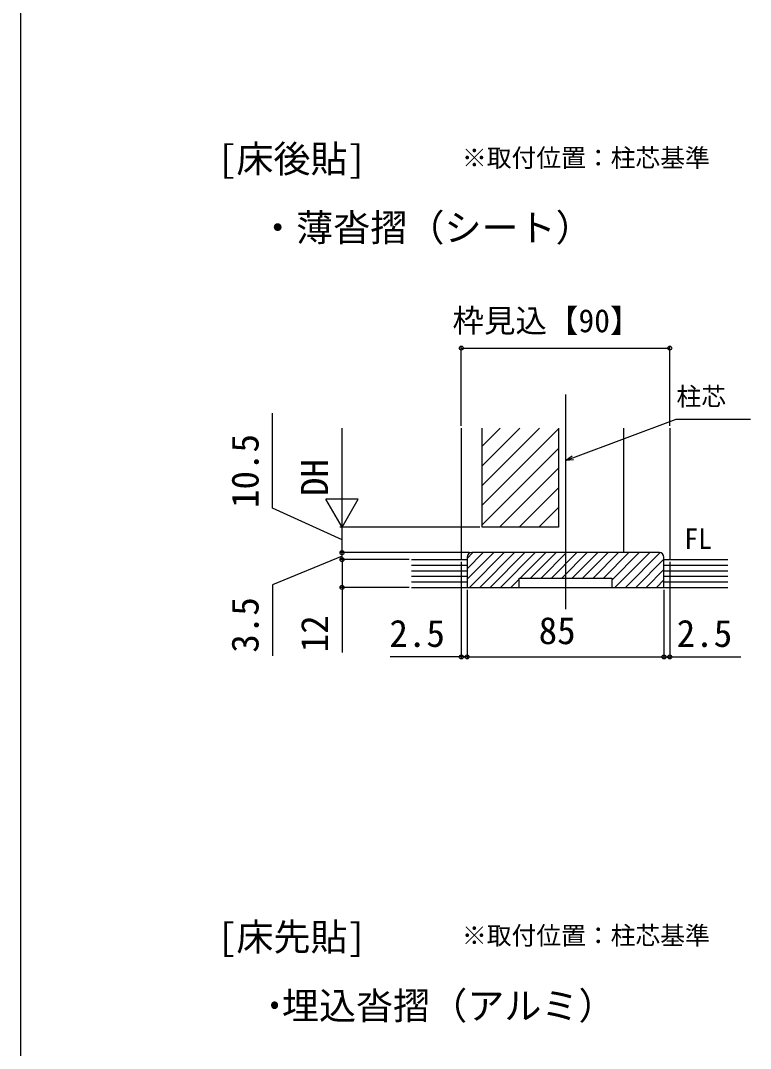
# Model space of a CAD drawing. Units: millimetres, scale not verified. Extents: x -700 to 700, y -1045 to 1039.
# Drawn here: x -699.9 to -384.8, y -97.2 to 346.3 of the extents above; entities that cross this region are included whole.
import ezdxf
from ezdxf.enums import TextEntityAlignment as Align

# ---------------------------------------------------------------- set-up
doc = ezdxf.new("R2010")
doc.units = ezdxf.units.MM
doc.header["$LTSCALE"] = 4
for name, color, linetype in [('0-2_USER1', 3, 'Continuous'), ('0-4_YKK_12', 2, 'Continuous'), ('0-7_YKK_D', 6, 'Continuous'), ('0-8_YKK_ZWAK', 7, 'Continuous'), ('0-9_YSS_K', 3, 'Continuous'), ('0-A_YSS_KE', 3, 'Continuous')]:
    doc.layers.add(name, color=color, linetype=linetype)
doc.styles.add('ＭＳ ゴシック', font='')
doc.styles.get('ＭＳ ゴシック').set_extended_font_data('MS Gothic')

msp = doc.modelspace()

# ---------------------------------------------------------------- linework, layer by layer
at = {"layer": '0-4_YKK_12'}
for p, q in [((-464.64, 184.971), (-464.64, 92.388)), ((-509.64, 170.408), (-509.64, 113.708)), ((-500.643, 162.615), (-492.85, 170.408)), ((-500.643, 154.13), (-484.365, 170.408)), ((-500.643, 145.645), (-475.88, 170.408)), ((-500.643, 137.16), (-467.643, 170.16)), ((-464.641, 170.408), (-464.64, 116.707)), ((-439.641, 170.408), (-439.64, 116.708)), ((-419.64, 170.408), (-419.64, 113.708)), ((-500.643, 128.674), (-467.643, 161.674)), ((-493.124, 127.708), (-467.643, 153.189)), ((-484.639, 127.708), (-467.643, 144.704)), ((-476.153, 127.708), (-467.643, 136.218)), ((-467.668, 127.708), (-467.643, 127.733)), ((-439.641, 116.708), (-464.64, 116.707))]:
    msp.add_line(p, q, dxfattribs=at)
msp.add_lwpolyline([(-467.643, 170.408), (-467.643, 127.708), (-500.643, 127.708), (-500.643, 170.408)], dxfattribs=at)
at = {"layer": '0-7_YKK_D'}
for p, q in [((-509.64, 171.408), (-509.64, 205.971)), ((-509.64, 204.971), (-419.64, 204.971)), ((-419.64, 171.408), (-419.64, 205.971)), ((-561.126, 141.708), (-561.126, 170.408)), ((-561.126, 127.708), (-561.126, 151.956)), ((-561.126, 127.708), (-568.126, 139.832)), ((-554.126, 139.832), (-568.126, 139.832)), ((-561.126, 127.708), (-554.126, 139.832)), ((-501.643, 127.708), (-562.126, 127.708)), ((-537.109, 127.708), (-562.126, 127.708)), ((-561.126, 116.708), (-561.126, 127.708)), ((-561.126, 116.708), (-561.126, 120.108)), ((-506.14, 116.708), (-562.126, 116.708)), ((-506.14, 116.708), (-562.126, 116.708)), ((-561.126, 113.708), (-561.126, 116.708)), ((-561.126, 113.708), (-561.126, 116.708)), ((-532.126, 113.708), (-562.126, 113.708)), ((-532.126, 113.708), (-562.126, 113.708)), ((-561.126, 113.708), (-561.126, 110.308)), ((-509.64, 112.708), (-509.64, 70.708)), ((-419.64, 112.708), (-419.64, 70.708)), ((-532.126, 101.708), (-562.126, 101.708)), ((-507.14, 100.708), (-507.14, 70.708)), ((-507.14, 100.708), (-507.14, 70.708)), ((-422.14, 100.708), (-422.14, 70.708)), ((-422.14, 100.708), (-422.14, 70.708)), ((-507.14, 71.708), (-422.14, 71.708))]:
    msp.add_line(p, q, dxfattribs=at)
for points in [[(-561.126, 122.208), (-591.126, 135.933), (-591.126, 176.933)], [(-464.64, 156.481), (-461.453, 157.666), (-416.875, 174.246), (-384.807, 174.246)], [(-461.135, 156.812), (-464.64, 156.481), (-461.77, 158.52)], [(-561.126, 115.208), (-591.126, 102.864), (-591.126, 72.228)], [(-561.126, 113.708), (-561.126, 101.708), (-561.126, 73.671)], [(-507.14, 71.708), (-509.64, 71.708), (-540.276, 71.708)], [(-422.14, 71.708), (-419.64, 71.708), (-389.003, 71.708)]]:
    msp.add_lwpolyline(points, dxfattribs=at)
for centre in [(-509.64, 204.971), (-419.64, 204.971), (-561.126, 116.708), (-561.126, 116.708), (-561.126, 113.708), (-561.126, 113.708), (-561.126, 101.708), (-509.64, 71.708), (-507.14, 71.708), (-507.14, 71.708), (-422.14, 71.708), (-422.14, 71.708), (-419.64, 71.708)]:
    msp.add_circle(centre, 0.85, dxfattribs=at)
at = {"layer": '0-8_YKK_ZWAK'}
msp.add_line((-699.9, 995.4), (-699.9, -1044.6), dxfattribs=at)
at = {"layer": '0-9_YSS_K'}
for p, q in [((-507.14, 114.206), (-504.62, 116.725)), ((-507.14, 109.716), (-500.13, 116.725)), ((-507.14, 105.226), (-495.64, 116.725)), ((-506.15, 101.725), (-491.15, 116.725)), ((-501.66, 101.725), (-486.66, 116.725)), ((-497.17, 101.725), (-482.17, 116.725)), ((-492.68, 101.725), (-477.68, 116.725)), ((-484.189, 105.725), (-473.189, 116.725)), ((-479.699, 105.725), (-468.699, 116.725)), ((-475.209, 105.725), (-464.209, 116.725)), ((-470.719, 105.725), (-459.719, 116.725)), ((-466.229, 105.725), (-455.229, 116.725)), ((-461.739, 105.725), (-450.739, 116.725)), ((-457.249, 105.725), (-446.249, 116.725)), ((-452.758, 105.725), (-441.758, 116.725)), ((-448.268, 105.725), (-437.268, 116.725)), ((-444.64, 104.864), (-432.778, 116.725)), ((-443.288, 101.725), (-428.288, 116.725)), ((-438.798, 101.725), (-423.823, 116.7)), ((-531.126, 113.708), (-507.14, 113.708)), ((-531.126, 111.308), (-507.14, 111.308)), ((-434.308, 101.725), (-422.14, 113.893)), ((-422.14, 113.708), (-394.565, 113.708)), ((-422.14, 111.308), (-394.565, 111.308)), ((-531.126, 108.908), (-507.14, 108.908)), ((-531.126, 106.508), (-507.14, 106.508)), ((-429.818, 101.725), (-422.14, 109.403)), ((-422.14, 108.908), (-394.565, 108.908)), ((-422.14, 106.508), (-394.565, 106.508)), ((-531.126, 104.108), (-507.14, 104.108)), ((-488.189, 101.725), (-484.64, 105.275)), ((-425.328, 101.725), (-422.14, 104.913)), ((-422.14, 104.108), (-394.565, 104.108)), ((-531.126, 101.708), (-394.565, 101.708))]:
    msp.add_line(p, q, dxfattribs=at)
at = {"layer": '0-A_YSS_KE'}
msp.add_line((-424.14, 116.725), (-505.14, 116.725), dxfattribs=at)
for points in [[(-507.14, 114.725), (-507.14, 101.725), (-497.34, 101.725), (-484.64, 101.725), (-484.64, 105.725)], [(-484.64, 105.725), (-444.64, 105.725), (-444.64, 101.725), (-431.94, 101.725), (-422.14, 101.725), (-422.14, 114.725)]]:
    msp.add_lwpolyline(points, dxfattribs=at)
for centre, start, end in [((-505.14, 114.725), 90, 180), ((-424.14, 114.725), 0, 90)]:
    msp.add_arc(centre, 2, start, end, dxfattribs=at)

# ---------------------------------------------------------------- texts
at = {"layer": '0-2_USER1', "style": 'ＭＳ ゴシック'}
for s, height, p in [('[床後貼]', 11.73, (-614.718, 277.248)), ('※取付位置：柱芯基準', 7.845, (-509.359, 280.798)), ('\u3000・薄沓摺（シート）', 11.73, (-612.9, 247.582)), ('FL', 8.798, (-413.384, 115.708)), ('[床先貼]', 11.73, (-614.718, -58.527)), ('※取付位置：柱芯基準', 7.845, (-509.359, -54.796)), ('埋込沓摺（アルミ）', 11.73, (-587.046, -88.194))]:
    msp.add_text(s, height=height, dxfattribs=at).set_placement(p, align=Align.BOTTOM_LEFT)
at = {"layer": '0-2_USER1', "style": 'ＭＳ ゴシック', "width": 0.9}
msp.add_text('・', height=11.73, dxfattribs=at).set_placement((-597.445, -88.194), align=Align.BOTTOM_LEFT)
at = {"layer": '0-7_YKK_D', "style": 'ＭＳ ゴシック'}
for s, height, p in [('枠見込【90】', 9.971, (-513.437, 208.825)), ('柱芯', 7.845, (-416.729, 177.807)), ('85', 11.73, (-476.23, 73.708)), ('2.5', 11.73, (-540.658, 72.508)), ('2.5', 11.73, (-416.621, 72.508))]:
    msp.add_text(s, height=height, dxfattribs=at).set_placement(p, align=Align.BOTTOM_LEFT)
for s, p in [('10.5', (-593.626, 135.978)), ('DH', (-563.626, 141.103)), ('3.5', (-593.626, 73.546)), ('12', (-563.626, 73.717))]:
    msp.add_text(s, height=11.73, rotation=90, dxfattribs=at).set_placement(p, align=Align.BOTTOM_LEFT)

doc.saveas('drawing.dxf')
